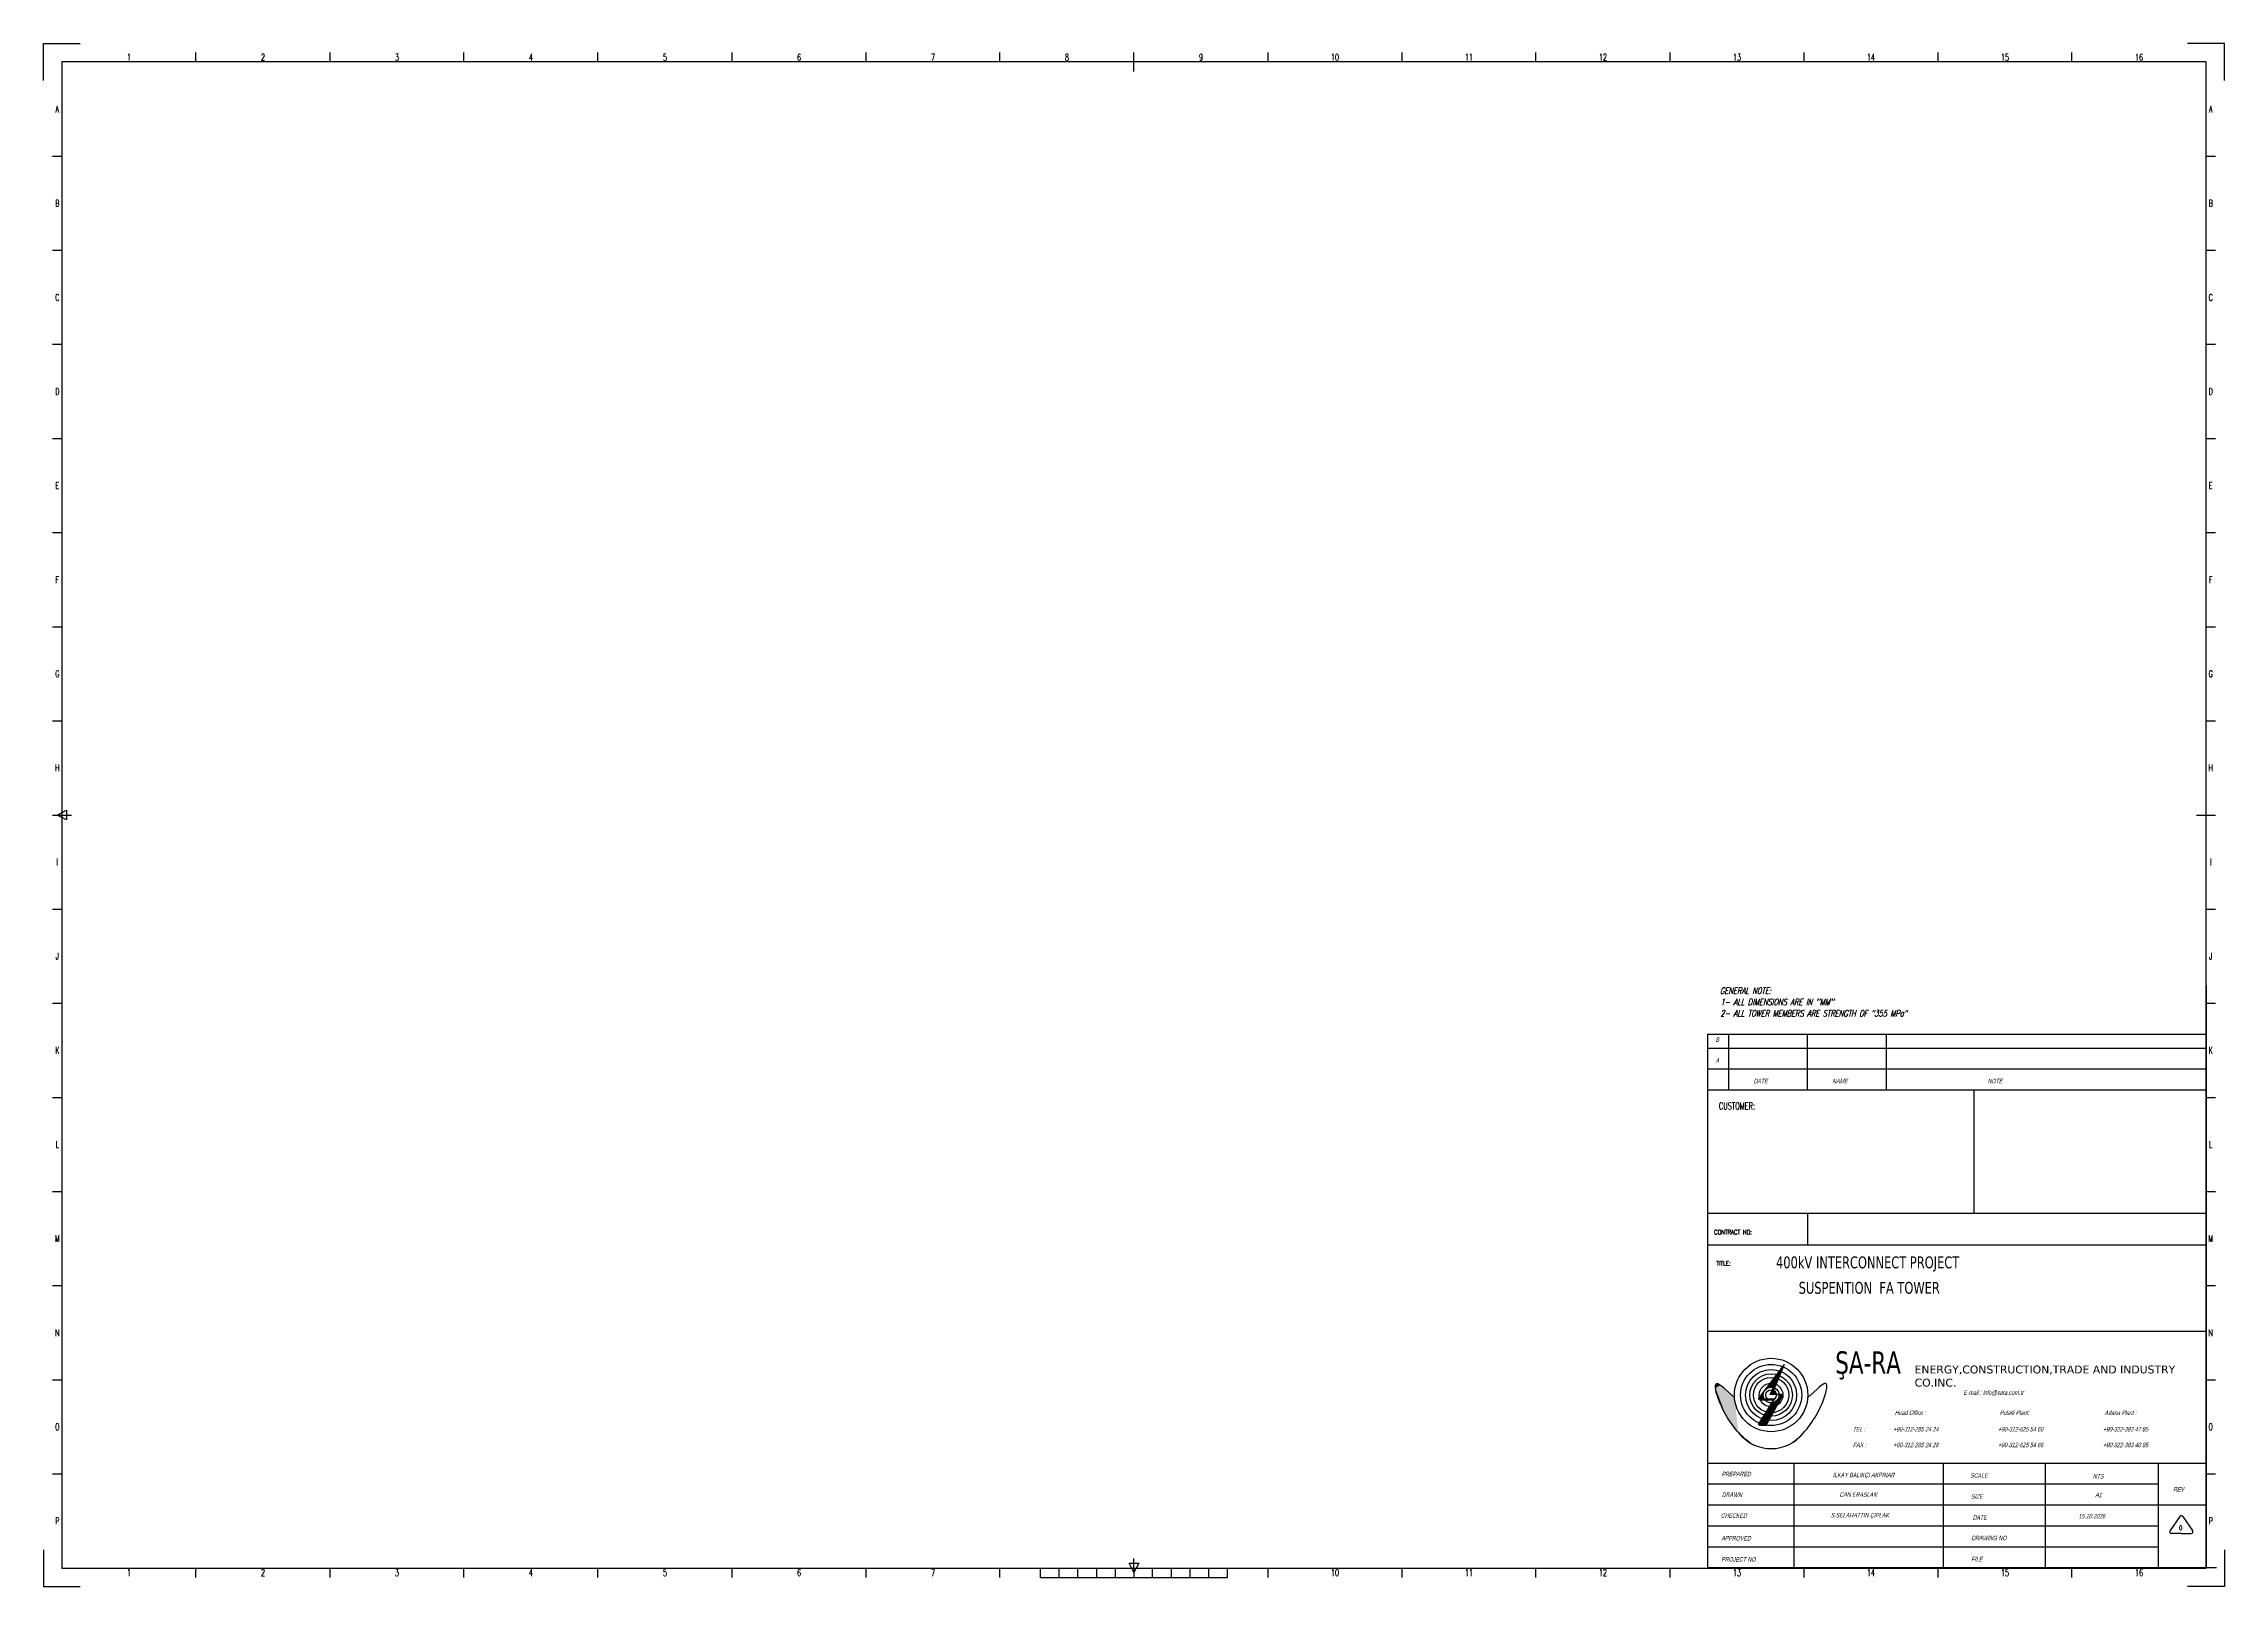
# Model space of a CAD drawing. Extents: x 0 to 841, y 0 to 595.
import ezdxf
from ezdxf.enums import TextEntityAlignment as Align

# ---------------------------------------------------------------- set-up
doc = ezdxf.new("R2010")
doc.units = 0
doc.layers.get('0').update_dxf_attribs({"linetype": 'CONTINUOUS'})
for name, color, linetype in [('6', 3, 'CONTINUOUS'), ('ANTET', 7, 'CONTINUOUS'), ('D5', 4, 'CONTINUOUS'), ('M', 7, 'CONTINUOUS'), ('O', 1, 'CONTINUOUS'), ('P', 3, 'CONTINUOUS'), ('S', 9, 'CONTINUOUS'), ('Y', 5, 'CONTINUOUS')]:
    doc.layers.add(name, color=color, linetype=linetype)
doc.styles.add('M', font='simplex.shx', dxfattribs={"width": 0.7, "oblique": 15})
doc.styles.add('MTXPL_ARIAL_UNICODE_MS', font='DejaVuSans.ttf')
doc.styles.add('MTXPL_DEJAVU_SANS', font='DejaVuSans.ttf')
doc.styles.add('MTXPL_TIMES_NEW_ROMAN', font='DejaVuSans.ttf')
doc.styles.add('S', font='simplex', dxfattribs={"width": 0.7})

# ---------------------------------------------------------------- blocks, each defined once
blk = doc.blocks.new('A$C518C54F8')
for p, q in [((0, 12314), (0, 12615)), ((0, 12615), (300, 12615)), ((17841, 12615), (17540, 12615)), ((17841, 12314), (17841, 12615)), ((0, 300), (0, 0)), ((17841, 300), (17841, 0)), ((0, 0), (300, 0)), ((17841, 0), (17540, 0))]:
    blk.add_line(p, q)
at = {"color": 7}
for p, q in [((1246, 12465), (1246, 12542)), ((2343, 12465), (2343, 12542)), ((3439, 12465), (3439, 12542)), ((4535, 12465), (4535, 12542)), ((5632, 12465), (5632, 12542)), ((6728, 12465), (6728, 12542)), ((7824, 12465), (7824, 12542)), ((8920, 12388), (8920, 12542)), ((10017, 12465), (10017, 12542)), ((11113, 12465), (11113, 12542)), ((12209, 12465), (12209, 12542)), ((13306, 12465), (13306, 12542)), ((14402, 12465), (14402, 12542)), ((15498, 12465), (15498, 12542)), ((16594, 12465), (16594, 12542)), ((74, 11695), (150, 11695)), ((17691, 11695), (17767, 11695)), ((74, 10925), (150, 10925)), ((17691, 10925), (17767, 10925)), ((74, 10156), (150, 10156)), ((17691, 10156), (17767, 10156)), ((74, 9386), (150, 9386)), ((17691, 9386), (17767, 9386)), ((74, 8616), (150, 8616)), ((17691, 8616), (17767, 8616)), ((74, 7847), (150, 7847)), ((17691, 7847), (17767, 7847)), ((74, 7077), (150, 7077)), ((17691, 7077), (17767, 7077)), ((74, 6307), (227, 6307)), ((112, 6307), (188, 6346)), ((188, 6269), (112, 6307)), ((188, 6346), (188, 6269)), ((17614, 6307), (17767, 6307)), ((74, 5538), (150, 5538)), ((17691, 5538), (17767, 5538)), ((74, 4768), (150, 4768)), ((17691, 4768), (17767, 4768)), ((74, 3998), (150, 3998)), ((17691, 3998), (17767, 3998)), ((74, 3229), (150, 3229)), ((17691, 3229), (17767, 3229)), ((74, 2459), (150, 2459)), ((17691, 2459), (17767, 2459)), ((74, 1689), (150, 1689)), ((17691, 1689), (17767, 1689)), ((74, 920), (150, 920)), ((17691, 920), (17767, 920)), ((8882, 189), (8959, 189)), ((8920, 112), (8882, 189)), ((8920, 150), (8920, 227)), ((8959, 189), (8920, 112)), ((1246, 73), (1246, 150)), ((2343, 73), (2343, 150)), ((3439, 73), (3439, 150)), ((4535, 73), (4535, 150)), ((5632, 73), (5632, 150)), ((6728, 73), (6728, 150)), ((7824, 73), (7824, 150)), ((8156, 73), (8156, 150)), ((8156, 73), (9684, 73)), ((8309, 73), (8309, 150)), ((8462, 73), (8462, 150)), ((8615, 73), (8615, 150)), ((8768, 73), (8768, 150)), ((8920, 150), (8920, 73)), ((9073, 73), (9073, 150)), ((9226, 73), (9226, 150)), ((9379, 73), (9379, 150)), ((9532, 73), (9532, 150)), ((9684, 73), (9684, 150)), ((10017, 73), (10017, 150)), ((11113, 73), (11113, 150)), ((12209, 73), (12209, 150)), ((13306, 73), (13306, 150)), ((14402, 73), (14402, 150)), ((15498, 73), (15498, 150)), ((16594, 73), (16594, 150))]:
    blk.add_line(p, q, dxfattribs=at)
at = {"layer": 'Y'}
for p, q in [((150, 12465), (150, 150)), ((17691, 12465), (150, 12465)), ((17691, 150), (17691, 12465)), ((150, 150), (17691, 150))]:
    blk.add_line(p, q, dxfattribs=at)
at = {"color": 7, "style": 'S', "width": 0.7}
for s, p in [('1', (698, 12503)), ('2', (1795, 12503)), ('3', (2891, 12503)), ('4', (3987, 12503)), ('5', (5083, 12503)), ('6', (6180, 12503)), ('7', (7276, 12503)), ('8', (8372, 12503)), ('9', (9469, 12503)), ('10', (10565, 12503)), ('11', (11661, 12503)), ('12', (12757, 12503)), ('13', (13854, 12503)), ('14', (14950, 12503)), ('15', (16046, 12503)), ('16', (17143, 12503)), ('A', (112, 12080)), ('A', (17729, 12080)), ('B', (112, 11310)), ('B', (17729, 11310)), ('C', (112, 10540)), ('C', (17729, 10540)), ('D', (112, 9771)), ('D', (17729, 9771)), ('E', (112, 9001)), ('E', (17729, 9001)), ('F', (112, 8231)), ('F', (17729, 8231)), ('G', (112, 7462)), ('G', (17729, 7462)), ('H', (112, 6692)), ('H', (17729, 6692)), ('I', (112, 5923)), ('I', (17729, 5923)), ('J', (112, 5153)), ('J', (17729, 5153)), ('K', (112, 4383)), ('K', (17729, 4383)), ('L', (112, 3614)), ('L', (17729, 3614)), ('M', (112, 2844)), ('M', (17729, 2844)), ('N', (112, 2074)), ('N', (17729, 2074)), ('O', (112, 1305)), ('O', (17729, 1305)), ('P', (112, 535)), ('P', (17729, 535)), ('1', (698, 112)), ('2', (1795, 112)), ('3', (2891, 112)), ('4', (3987, 112)), ('5', (5083, 112)), ('6', (6180, 112)), ('7', (7276, 112)), ('10', (10565, 112)), ('11', (11661, 112)), ('12', (12757, 112)), ('13', (13854, 112)), ('14', (14950, 112)), ('15', (16046, 112)), ('16', (17143, 112))]:
    blk.add_text(s, height=54.7, dxfattribs=at).set_placement(p, align=Align.MIDDLE)
blk = doc.blocks.new('A$C50251DFA')
at = {"layer": 'S', "xscale": 0.66644864548593, "yscale": 0.66644864548593, "zscale": 0.66644864548593}
blk.add_blockref('A$C518C54F8', (0, 0), dxfattribs=at)
blk = doc.blocks.new('*U1')
at = {"color": 2}
for points in [[(644.79, 77.67), (644.75, 77.42), (644.72, 77.13)], [(644.79, 77.67), (644.72, 77.13), (644.75, 76.42)], [(644.72, 77.13), (644.73, 76.79), (644.75, 76.42)], [(645.15, 78.14), (644.79, 77.67), (644.75, 76.42)], [(646.66, 77.58), (645.15, 78.14), (644.75, 76.42)], [(646.66, 77.58), (644.75, 76.42), (648.5, 66.55)], [(644.75, 76.42), (644.81, 76), (644.89, 75.55)], [(644.75, 76.42), (644.89, 75.55), (645.12, 74.54)], [(644.75, 76.42), (645.12, 74.54), (645.88, 72.17)], [(644.75, 76.42), (645.88, 72.17), (648.5, 66.55)], [(645.15, 78.14), (644.97, 78.02), (644.79, 77.67)], [(644.97, 78.02), (644.87, 77.87), (644.79, 77.67)], [(645.15, 78.14), (645.06, 78.09), (644.97, 78.02)], [(645.37, 78.17), (645.26, 78.17), (645.15, 78.14)], [(645.63, 78.13), (645.37, 78.17), (645.15, 78.14)], [(646.66, 77.58), (645.63, 78.13), (645.15, 78.14)], [(645.63, 78.13), (645.5, 78.16), (645.37, 78.17)], [(645.94, 78.01), (645.78, 78.08), (645.63, 78.13)], [(646.66, 77.58), (645.94, 78.01), (645.63, 78.13)], [(646.66, 77.58), (646.28, 77.82), (645.94, 78.01)], [(647.52, 76.91), (647.07, 77.27), (646.66, 77.58)], [(648.51, 76.05), (647.52, 76.91), (646.66, 77.58)], [(650.79, 73.93), (648.51, 76.05), (646.66, 77.58)], [(652.44, 60.67), (650.79, 73.93), (646.66, 77.58)], [(648.5, 66.55), (652.44, 60.67), (646.66, 77.58)], [(648.51, 76.05), (648, 76.5), (647.52, 76.91)], [(649.6, 75.04), (649.04, 75.56), (648.51, 76.05)], [(650.79, 73.93), (649.6, 75.04), (648.51, 76.05)], [(644.89, 75.55), (644.99, 75.06), (645.12, 74.54)], [(645.12, 74.54), (645.28, 73.98), (645.46, 73.4)], [(645.12, 74.54), (645.46, 73.4), (645.88, 72.17)], [(645.46, 73.4), (645.66, 72.8), (645.88, 72.17)], [(645.88, 72.17), (646.13, 71.52), (646.41, 70.85)], [(645.88, 72.17), (646.41, 70.85), (647.02, 69.46)], [(645.88, 72.17), (647.02, 69.46), (648.5, 66.55)], [(646.41, 70.85), (646.7, 70.16), (647.02, 69.46)], [(647.02, 69.46), (647.35, 68.75), (647.71, 68.02)], [(647.02, 69.46), (647.71, 68.02), (648.5, 66.55)], [(647.71, 68.02), (648.1, 67.29), (648.5, 66.55)], [(650.79, 73.93), (650.19, 74.5), (649.6, 75.04)], [(653.62, 59.3), (651.42, 73.34), (650.79, 73.93)], [(652.44, 60.67), (653.62, 59.3), (650.79, 73.93)], [(653.62, 59.3), (652.06, 72.74), (651.42, 73.34)], [(648.5, 66.55), (648.92, 65.8), (649.37, 65.06)], [(648.5, 66.55), (649.37, 65.06), (650.31, 63.57)], [(648.5, 66.55), (650.31, 63.57), (652.44, 60.67)], [(649.37, 65.06), (649.83, 64.31), (650.31, 63.57)], [(650.31, 63.57), (650.82, 62.83), (651.34, 62.1)], [(650.31, 63.57), (651.34, 62.1), (652.44, 60.67)], [(651.34, 62.1), (651.88, 61.38), (652.44, 60.67)], [(652.44, 60.67), (653.02, 59.98), (653.62, 59.3)]]:
    blk.add_solid(points, dxfattribs=at)
blk = doc.blocks.new('*U2')
at = {"color": 6}
for points in [[(670.68, 84.66), (670.63, 84.68), (669.39, 83.05)], [(670.78, 84.62), (670.68, 84.66), (669.39, 83.05)], [(670.78, 84.62), (669.39, 83.05), (669.54, 82.99)], [(669.54, 82.99), (669.7, 82.94), (670.78, 84.62)], [(669.7, 82.94), (669.85, 82.88), (670.78, 84.62)], [(669.85, 82.88), (670, 82.81), (670.78, 84.62)], [(670, 82.81), (670.83, 84.6), (670.78, 84.62)], [(671.24, 85.48), (670.63, 84.68), (670.68, 84.66)], [(671.24, 85.48), (670.68, 84.66), (670.73, 84.64)], [(670.78, 84.62), (670.73, 84.64), (670.68, 84.66)], [(670.73, 84.64), (670.78, 84.62), (671.24, 85.48)], [(670.78, 84.62), (670.83, 84.6), (671.24, 85.48)], [(665.75, 78.28), (661.72, 72.99), (663.68, 75.43)], [(665.75, 78.28), (663.68, 75.43), (663.89, 75.72)], [(665.75, 78.28), (663.89, 75.72), (664.14, 75.98)], [(665.75, 78.28), (664.14, 75.98), (664.42, 76.2)], [(664.42, 76.2), (664.73, 76.4), (665.75, 78.28)], [(664.73, 76.4), (667.78, 78.02), (665.75, 78.28)], [(664.73, 76.4), (665.05, 76.56), (667.78, 78.02)], [(665.05, 76.56), (665.38, 76.67), (667.78, 78.02)], [(665.38, 76.67), (665.73, 76.75), (667.78, 78.02)], [(665.8, 75.73), (665.58, 75.67), (665.58, 75.67)], [(665.8, 75.73), (665.58, 75.67), (665.8, 75.73)], [(665.73, 76.75), (666.08, 76.78), (667.78, 78.02)], [(667.76, 80.4), (667.42, 80.47), (665.75, 78.28)], [(668.42, 80.21), (667.76, 80.4), (665.75, 78.28)], [(668.42, 80.21), (665.75, 78.28), (666.27, 78.3)], [(666.78, 78.26), (666.27, 78.3), (665.75, 78.28)], [(667.78, 78.02), (666.78, 78.26), (665.75, 78.28)], [(666.02, 75.76), (665.8, 75.73), (665.8, 75.73)], [(666.02, 75.76), (665.8, 75.73), (666.02, 75.76)], [(667.14, 76.63), (666.71, 75.71), (665.89, 73.94)], [(667.14, 76.63), (665.89, 73.94), (668.22, 73.94)], [(666.25, 75.77), (666.02, 75.76), (666.02, 75.76)], [(666.25, 75.77), (666.02, 75.76), (666.25, 75.77)], [(666.08, 76.78), (666.44, 76.77), (667.78, 78.02)], [(666.48, 75.75), (666.25, 75.77), (666.25, 75.77)], [(666.48, 75.75), (666.25, 75.77), (666.48, 75.75)], [(666.27, 78.3), (666.78, 78.26), (668.42, 80.21)], [(666.44, 76.77), (666.79, 76.73), (667.78, 78.02)], [(666.48, 75.75), (666.48, 75.75), (666.71, 75.71)], [(666.78, 78.26), (667.29, 78.17), (668.42, 80.21)], [(667.78, 78.02), (667.29, 78.17), (666.78, 78.26)], [(666.79, 76.73), (667.14, 76.63), (667.78, 78.02)], [(667.29, 78.17), (667.78, 78.02), (668.42, 80.21)], [(668.58, 81.59), (668.33, 81.66), (667.42, 80.47)], [(669.07, 81.42), (668.58, 81.59), (667.42, 80.47)], [(669.07, 81.42), (667.42, 80.47), (667.76, 80.4)], [(667.76, 80.4), (668.09, 80.31), (669.07, 81.42)], [(668.42, 80.21), (668.09, 80.31), (667.76, 80.4)], [(667.78, 78.02), (668.74, 80.09), (668.42, 80.21)], [(668.09, 80.31), (668.42, 80.21), (669.07, 81.42)], [(669.54, 82.99), (669.39, 83.05), (668.33, 81.66)], [(669.85, 82.88), (669.54, 82.99), (668.33, 81.66)], [(669.85, 82.88), (668.33, 81.66), (668.58, 81.59)], [(668.42, 80.21), (668.74, 80.09), (669.07, 81.42)], [(668.58, 81.59), (668.83, 81.51), (669.85, 82.88)], [(669.07, 81.42), (668.83, 81.51), (668.58, 81.59)], [(668.74, 80.09), (669.32, 81.33), (669.07, 81.42)], [(668.83, 81.51), (669.07, 81.42), (669.85, 82.88)], [(669.07, 81.42), (669.32, 81.33), (669.85, 82.88)], [(669.32, 81.33), (670, 82.81), (669.85, 82.88)], [(669.85, 82.88), (669.7, 82.94), (669.54, 82.99)], [(661.75, 72.81), (661.72, 72.99), (661.17, 72.27)], [(661.79, 72.63), (661.75, 72.81), (661.17, 72.27)], [(661.17, 72.27), (661.84, 72.45), (661.79, 72.63)], [(661.17, 72.27), (661.9, 72.27), (661.84, 72.45)], [(661.72, 72.99), (663.5, 75.13), (663.68, 75.43)], [(661.72, 72.99), (663.36, 74.8), (663.5, 75.13)], [(661.72, 72.99), (663.25, 74.46), (663.36, 74.8)], [(661.72, 72.99), (663.19, 74.11), (663.25, 74.46)], [(661.72, 72.99), (663.17, 73.75), (663.19, 74.11)], [(663.19, 73.36), (663.17, 73.75), (661.72, 72.99)], [(663.27, 72.99), (663.19, 73.36), (661.72, 72.99)], [(661.72, 72.99), (661.75, 72.81), (661.79, 72.63)], [(661.72, 72.99), (661.79, 72.63), (661.9, 72.27)], [(661.72, 72.99), (661.9, 72.27), (663.56, 72.27)], [(661.72, 72.99), (663.56, 72.27), (663.39, 72.62)], [(661.72, 72.99), (663.39, 72.62), (663.27, 72.99)], [(661.79, 72.63), (661.84, 72.45), (661.9, 72.27)], [(664.82, 72.27), (664.68, 72.42), (663.56, 72.27)], [(667.47, 72.18), (664.82, 72.27), (663.56, 72.27)], [(666.2, 69.2), (665.62, 69.24), (664.32, 67.19)], [(666.78, 69.24), (666.2, 69.2), (664.32, 67.19)], [(666.49, 66.93), (666.78, 69.24), (664.32, 67.19)], [(667.47, 72.18), (667.53, 72.27), (664.82, 72.27)], [(665.58, 75.67), (665.36, 75.59), (665.58, 75.67)], [(668.28, 71.54), (668.08, 71.37), (665.62, 69.24)], [(668.28, 71.54), (665.62, 69.24), (667.91, 69.53)], [(668.08, 71.37), (667.86, 71.21), (665.62, 69.24)], [(667.86, 71.21), (667.62, 71.07), (665.62, 69.24)], [(667.62, 71.07), (667.38, 70.95), (665.62, 69.24)], [(667.38, 70.95), (667.12, 70.86), (665.62, 69.24)], [(667.12, 70.86), (666.84, 70.79), (665.62, 69.24)], [(666.84, 70.79), (666.56, 70.74), (665.62, 69.24)], [(665.62, 69.24), (666.78, 69.24), (667.91, 69.53)], [(665.62, 69.24), (666.2, 69.2), (666.78, 69.24)], [(666.49, 66.93), (667.91, 69.53), (667.36, 69.35)], [(666.49, 66.93), (667.36, 69.35), (666.78, 69.24)], [(666.56, 70.74), (668.22, 73.75), (668.22, 73.94)], [(666.56, 70.74), (667.47, 72.18), (668.22, 73.75)], [(666.78, 69.24), (667.36, 69.35), (667.91, 69.53)], [(667.47, 72.18), (668.03, 72.88), (668.22, 73.75)], [(667.47, 72.18), (667.79, 72.5), (668.03, 72.88)], [(667.47, 72.18), (667.64, 72.33), (667.79, 72.5)], [(667.79, 72.5), (667.92, 72.68), (668.03, 72.88)], [(667.91, 69.53), (670.31, 73.94), (669.03, 72.66)], [(667.91, 69.53), (669.03, 72.66), (668.92, 72.41)], [(667.91, 69.53), (668.92, 72.41), (668.79, 72.17)], [(668.79, 72.17), (668.64, 71.95), (667.91, 69.53)], [(668.64, 71.95), (668.47, 71.74), (667.91, 69.53)], [(668.47, 71.74), (668.28, 71.54), (667.91, 69.53)], [(668.03, 72.88), (668.17, 73.3), (668.22, 73.75)], [(668.03, 72.88), (668.11, 73.08), (668.17, 73.3)], [(668.17, 73.3), (668.21, 73.52), (668.22, 73.75)], [(668.22, 73.84), (668.22, 73.89), (668.22, 73.94)], [(668.22, 73.75), (668.22, 73.84), (668.22, 73.94)], [(668.22, 73.75), (668.22, 73.8), (668.22, 73.84)], [(670.31, 73.94), (669.12, 72.92), (669.03, 72.66)], [(670.31, 73.94), (669.18, 73.19), (669.12, 72.92)], [(670.31, 73.94), (669.22, 73.47), (669.18, 73.19)], [(670.31, 73.94), (669.24, 73.75), (669.22, 73.47)], [(670.31, 73.94), (669.23, 73.94), (669.23, 73.89)], [(670.31, 73.94), (669.23, 73.89), (669.23, 73.84)], [(670.31, 73.94), (669.23, 73.84), (669.24, 73.8)], [(670.31, 73.94), (669.24, 73.8), (669.24, 73.75)], [(663.22, 64.39), (662.67, 64.58), (661.61, 62.89)], [(663.77, 64.23), (663.22, 64.39), (661.61, 62.89)], [(663.77, 64.23), (661.61, 62.89), (663, 62.4)], [(661.61, 62.89), (661.95, 62.75), (662.3, 62.62)], [(661.61, 62.89), (662.3, 62.62), (663, 62.4)], [(662.3, 62.62), (662.65, 62.51), (663, 62.4)], [(664.1, 65.83), (663.57, 66), (662.67, 64.58)], [(664.65, 65.71), (664.1, 65.83), (662.67, 64.58)], [(664.9, 64.01), (664.65, 65.71), (662.67, 64.58)], [(662.67, 64.58), (663.22, 64.39), (663.77, 64.23)], [(662.67, 64.58), (663.77, 64.23), (664.9, 64.01)], [(663, 62.4), (664.33, 64.1), (663.77, 64.23)], [(663, 62.4), (664.03, 62.4), (664.33, 64.1)], [(664.86, 67.06), (664.32, 67.19), (663.57, 66)], [(665.4, 66.97), (664.86, 67.06), (663.57, 66)], [(665.75, 65.57), (665.4, 66.97), (663.57, 66)], [(663.57, 66), (664.1, 65.83), (664.65, 65.71)], [(663.57, 66), (664.65, 65.71), (665.75, 65.57)], [(663.77, 64.23), (664.33, 64.1), (664.9, 64.01)], [(664.03, 62.4), (664.9, 64.01), (664.33, 64.1)], [(664.32, 67.19), (664.86, 67.06), (665.4, 66.97)], [(664.32, 67.19), (665.4, 66.97), (666.49, 66.93)], [(664.9, 64.01), (665.2, 65.62), (664.65, 65.71)], [(664.65, 65.71), (665.2, 65.62), (665.75, 65.57)], [(664.9, 64.01), (665.75, 65.57), (665.2, 65.62)], [(665.4, 66.97), (665.94, 66.93), (666.49, 66.93)], [(665.75, 65.57), (665.94, 66.93), (665.4, 66.97)], [(665.75, 65.57), (666.49, 66.93), (665.94, 66.93)]]:
    blk.add_solid(points, dxfattribs=at)
blk = doc.blocks.new('*U3')
at = {"color": 6}
for points in [[(668.28, 71.54), (668.08, 71.37), (665.62, 69.24)], [(668.28, 71.54), (665.62, 69.24), (667.91, 69.53)], [(668.08, 71.37), (667.86, 71.21), (665.62, 69.24)], [(667.86, 71.21), (667.62, 71.07), (665.62, 69.24)], [(667.62, 71.07), (667.38, 70.95), (665.62, 69.24)], [(667.38, 70.95), (667.12, 70.86), (665.62, 69.24)], [(667.12, 70.86), (666.84, 70.79), (665.62, 69.24)], [(666.84, 70.79), (666.56, 70.74), (665.62, 69.24)], [(665.62, 69.24), (666.78, 69.24), (667.91, 69.53)], [(665.62, 69.24), (666.2, 69.2), (666.78, 69.24)], [(666.78, 69.24), (667.36, 69.35), (667.91, 69.53)], [(667.91, 69.53), (670.31, 73.94), (669.03, 72.66)], [(667.91, 69.53), (669.03, 72.66), (668.92, 72.41)], [(667.91, 69.53), (668.92, 72.41), (668.79, 72.17)], [(668.79, 72.17), (668.64, 71.95), (667.91, 69.53)], [(668.64, 71.95), (668.47, 71.74), (667.91, 69.53)], [(668.47, 71.74), (668.28, 71.54), (667.91, 69.53)], [(670.31, 73.94), (669.12, 72.92), (669.03, 72.66)], [(670.31, 73.94), (669.18, 73.19), (669.12, 72.92)], [(670.31, 73.94), (669.22, 73.47), (669.18, 73.19)], [(670.31, 73.94), (669.24, 73.75), (669.22, 73.47)], [(670.31, 73.94), (669.23, 73.94), (669.23, 73.89)], [(670.31, 73.94), (669.23, 73.89), (669.23, 73.84)], [(670.31, 73.94), (669.23, 73.84), (669.24, 73.8)], [(670.31, 73.94), (669.24, 73.8), (669.24, 73.75)]]:
    blk.add_solid(points, dxfattribs=at)

msp = doc.modelspace()

# ---------------------------------------------------------------- linework, layer by layer
at = {"color": 5}
for p, q in [((833.92, 231.53), (833.92, 7.08)), ((833.92, 7.08), (641.81, 7.08))]:
    msp.add_line(p, q, dxfattribs=at)
for p, q in [((649.89, 191.38), (649.89, 212.8)), ((680.26, 191.38), (680.26, 212.8)), ((710.64, 191.38), (710.64, 212.8)), ((641.81, 207.48), (833.92, 207.48)), ((641.81, 199.43), (833.92, 199.43)), ((641.81, 191.38), (833.92, 191.38)), ((744.45, 143.83), (744.45, 191.38)), ((641.81, 143.83), (833.92, 143.83)), ((680.26, 143.83), (680.26, 131.7)), ((641.81, 131.7), (833.92, 131.7)), ((641.81, 98.39), (833.92, 98.39)), ((671.24, 85.48), (661.17, 72.27)), ((665.89, 73.94), (671.24, 85.48)), ((671.24, 85.48), (666.52, 73.94)), ((661.17, 72.27), (667.53, 72.27)), ((661.3, 62.4), (667.53, 72.27)), ((662.02, 72.27), (661.73, 71.9)), ((661.73, 71.9), (667.29, 71.9)), ((664.03, 62.4), (670.31, 73.94)), ((664.29, 62.03), (670.58, 73.56)), ((670.31, 73.94), (665.89, 73.94)), ((670.58, 73.56), (670.11, 73.56)), ((664.03, 62.4), (661.3, 62.4)), ((661.56, 62.03), (661.8, 62.4)), ((664.29, 62.03), (661.56, 62.03)), ((664.03, 62.4), (664.29, 62.03)), ((641.81, 47.5), (833.92, 47.5)), ((675.12, 7.08), (675.12, 47.5)), ((732.67, 7.08), (732.67, 47.5)), ((772.01, 7.08), (772.01, 47.5)), ((815.56, 7.08), (815.56, 47.5))]:
    msp.add_line(p, q)
msp.add_lwpolyline([(641.81, 7.08), (641.81, 212.8), (833.92, 212.8)], dxfattribs=at)
for points in [[(657.89, 55.43, 0), (657.05, 56.07, 0), (656.22, 56.74, 0), (655.42, 57.46, 0), (654.65, 58.21, 0), (653.9, 58.99, 0), (653.17, 59.8, 0), (652.47, 60.63, 0), (651.8, 61.49, 0), (651.16, 62.36, 0), (650.54, 63.24, 0), (649.95, 64.13, 0), (649.39, 65.02, 0), (648.86, 65.92, 0), (648.35, 66.81, 0), (647.88, 67.7, 0), (647.44, 68.57, 0), (647.03, 69.44, 0), (646.65, 70.28, 0), (646.3, 71.1, 0), (645.99, 71.89, 0), (645.71, 72.66, 0), (645.46, 73.39, 0), (645.25, 74.08, 0), (645.07, 74.74, 0), (644.93, 75.35, 0), (644.82, 75.91, 0), (644.75, 76.41, 0), (644.72, 76.86, 0), (644.73, 77.25, 0), (644.77, 77.58, 0), (644.85, 77.83, 0), (644.97, 78.02, 0), (645.06, 78.09, 0), (645.15, 78.14, 0), (645.26, 78.17, 0), (645.37, 78.17, 0), (645.63, 78.13, 0), (645.94, 78.01, 0), (646.28, 77.82, 0), (646.66, 77.58, 0), (647.07, 77.27, 0), (647.52, 76.91, 0), (648.51, 76.05, 0), (649.6, 75.04, 0), (652.06, 72.74, 0)], [(674.51, 55.43, 0), (675.36, 56.07, 0), (676.18, 56.74, 0), (676.98, 57.46, 0), (677.76, 58.21, 0), (678.51, 58.99, 0), (679.23, 59.8, 0), (679.93, 60.63, 0), (680.6, 61.49, 0), (681.25, 62.36, 0), (681.87, 63.24, 0), (682.46, 64.13, 0), (683.02, 65.02, 0), (683.55, 65.92, 0), (684.05, 66.81, 0), (684.53, 67.7, 0), (684.97, 68.57, 0), (685.38, 69.44, 0), (685.76, 70.28, 0), (686.1, 71.1, 0), (686.42, 71.89, 0), (686.7, 72.66, 0), (686.94, 73.39, 0), (687.16, 74.08, 0), (687.33, 74.74, 0), (687.48, 75.35, 0), (687.58, 75.91, 0), (687.65, 76.41, 0), (687.68, 76.86, 0), (687.68, 77.25, 0), (687.63, 77.58, 0), (687.55, 77.83, 0), (687.43, 78.02, 0), (687.35, 78.09, 0), (687.25, 78.14, 0), (687.15, 78.17, 0), (687.03, 78.17, 0), (686.77, 78.13, 0), (686.47, 78.01, 0), (686.13, 77.82, 0), (685.75, 77.58, 0), (685.33, 77.27, 0), (684.88, 76.91, 0), (683.9, 76.05, 0), (682.8, 75.04, 0), (680.35, 72.74, 0)]]:
    msp.add_polyline3d(points)
at = {"color": 1}
for radius in [14.15, 11.79, 9.83, 8.19, 6.82, 4.55, 3.03, 2.02]:
    msp.add_circle((666.2, 73.75), radius, dxfattribs=at)
msp.add_arc((666.2, 68.92), 15.84, -142.60659, -37.39341)
at = {"layer": 'D5', "color": 0, "extrusion": (0, 1, 6.12323e-17)}
msp.add_line((837.92, 7.08), (828.17, 7.08), dxfattribs=at)
at = {"layer": 'O'}
for p, q in [((823.79, 26.89), (820.06, 21.55)), ((825, 26.89), (828.73, 21.55)), ((824.39, 20.4), (820.66, 20.4)), ((824.39, 20.4), (828.13, 20.4))]:
    msp.add_line(p, q, dxfattribs=at)
for centre, start, end in [((824.39, 26.47), 34.99202, 145.00798), ((820.66, 21.13), 145.00798, -90), ((828.13, 21.13), -90, 34.99202)]:
    msp.add_arc(centre, 0.735, start, end, dxfattribs=at)
at = {"layer": 'S'}
for p, q in [((641.81, 39.46), (815.56, 39.46)), ((641.81, 31.43), (833.92, 31.43)), ((641.81, 23.31), (815.56, 23.31)), ((641.81, 15.2), (815.56, 15.2))]:
    msp.add_line(p, q, dxfattribs=at)

# ---------------------------------------------------------------- block references
at = {"color": 6}
for name in ['*U2', '*U3']:
    msp.add_blockref(name, (0, 0), dxfattribs=at)
at = {"color": 2}
msp.add_blockref('*U1', (0, 0), dxfattribs=at)
at = {"layer": 'ANTET', "color": 5, "xscale": 0.07073170731707315, "yscale": 0.07073170731707315, "zscale": 0.07073170731707315}
msp.add_blockref('A$C50251DFA', (0, 0), dxfattribs=at)

# ---------------------------------------------------------------- texts
at = {"layer": '6', "style": 'MTXPL_TIMES_NEW_ROMAN', "width": 0.7}
msp.add_text('ŞA-RA', height=8.623, dxfattribs=at).set_placement((690.93, 81.97))
at = {"layer": 'M', "linetype": 'CONTINUOUS', "style": 'M', "oblique": 15, "width": 0.7}
for s, p in [('GENERAL NOTE:', (646.49, 228.34)), ('2- ALL TOWER MEMBERS ARE STRENGTH OF "355 MPa"', (646.64, 219.65)), ("1- ALL DIMENSIONS ARE IN ''MM''", (646.64, 224.04))]:
    msp.add_text(s, height=2.435, dxfattribs=at).set_placement(p)
at = {"layer": 'M', "linetype": 'CONTINUOUS', "oblique": 15, "width": 0.7}
for s, height, p in [('B', 1.75, (644.77, 209.86)), ('A', 1.75, (644.77, 201.81)), ('DATE ', 1.753, (659.39, 193.88)), ('NAME ', 1.753, (689.76, 193.88)), ('NOTE', 1.753, (749.68, 193.88)), ('Head Office :', 1.7527, (713.88, 66.02)), ('E-mail : info@sara.com.tr', 1.7527, (740.35, 73.81)), ('Polatli Plant:', 1.7527, (754.33, 66.02)), ('Adana Plant :', 1.7527, (794.8, 66.02)), ('TEL :', 1.753, (697.66, 59.7)), ('+90-312-285 24 24', 1.7527, (713.29, 59.7)), ('+90-312-625 54 60', 1.7527, (753.73, 59.7)), ('+90-322-393 47 85', 1.7527, (794.18, 59.7)), ('FAX :', 1.753, (697.7, 53.63)), ('+90-312-285 24 28', 1.7527, (713.29, 53.63)), ('+90-312-625 54 66', 1.7527, (753.73, 53.63)), ('+90-322-393 40 85', 1.7527, (794.18, 53.63)), ('PREPARED ', 1.753, (647.06, 42.42)), ('İLKAY BALIKÇI AKPINAR', 1.7527, (689.93, 42.05)), ('SCALE', 1.753, (743, 41.86)), ('NTS', 1.753, (790.26, 41.57)), ('DRAWN ', 1.753, (647.21, 34.43)), ('CAN ERASLAN', 1.7527, (692.52, 34.52)), ('SIZE', 1.753, (743.27, 33.75)), ('A1', 1.753, (791.17, 34.36)), ('REV', 1.753, (821.2, 36.52)), ('CHECKED', 1.753, (646.79, 26.41)), ('S.SELAHATTIN ÇIPLAK', 1.7527, (689.16, 26.55)), ('DATE ', 1.753, (743.9, 25.76)), ('15.10.2026', 1.753, (784.71, 26.18)), ('APPROVED', 1.753, (646.95, 17.65)), ('DRAWING NO ', 1.7527, (743.36, 17.75)), ('PROJECT NO', 1.753, (646.95, 9.53)), ('FILE', 1.753, (743.36, 9.63))]:
    msp.add_text(s, height=height, dxfattribs=at).set_placement(p)
at = {"layer": 'M', "color": 0, "style": 'MTXPL_ARIAL_UNICODE_MS'}
for s, height, p in [('ENERGY,CONSTRUCTION,TRADE', 3.0396, (721.53, 82.08)), ('AND', 3.04, (790.26, 82.08)), ('INDUSTRY', 3.04, (800.77, 82.08)), ('CO.INC.', 3.04, (721.53, 77.01))]:
    msp.add_text(s, height=height, dxfattribs=at).set_placement(p)
at = {"layer": 'M', "style": 'S', "width": 0.7}
msp.add_text('0', height=1.75, dxfattribs=at).set_placement((823.51, 21.7))
at = {"layer": 'P', "width": 0.7}
for s, height, style, p in [('CUSTOMER:', 2.651, 'S', (646.07, 183.83)), ('CONTRACT NO:', 1.7527, 'S', (644.19, 135.69)), ('400kV', 4.59, 'MTXPL_DEJAVU_SANS', (668.1, 122.6)), ('INTERCONNECT', 4.5898, 'MTXPL_DEJAVU_SANS', (683.48, 122.6)), ('PROJECT', 4.59, 'MTXPL_DEJAVU_SANS', (719.71, 122.6)), ('TITLE:', 1.753, 'S', (645.12, 123.64)), ('SUSPENTION', 4.59, 'MTXPL_DEJAVU_SANS', (676.83, 112.78)), ('FA', 4.59, 'MTXPL_DEJAVU_SANS', (707.95, 112.78)), ('TOWER', 4.59, 'MTXPL_DEJAVU_SANS', (714.9, 112.78))]:
    msp.add_text(s, height=height, dxfattribs=dict(at, style=style)).set_placement(p)

doc.saveas('drawing.dxf')
